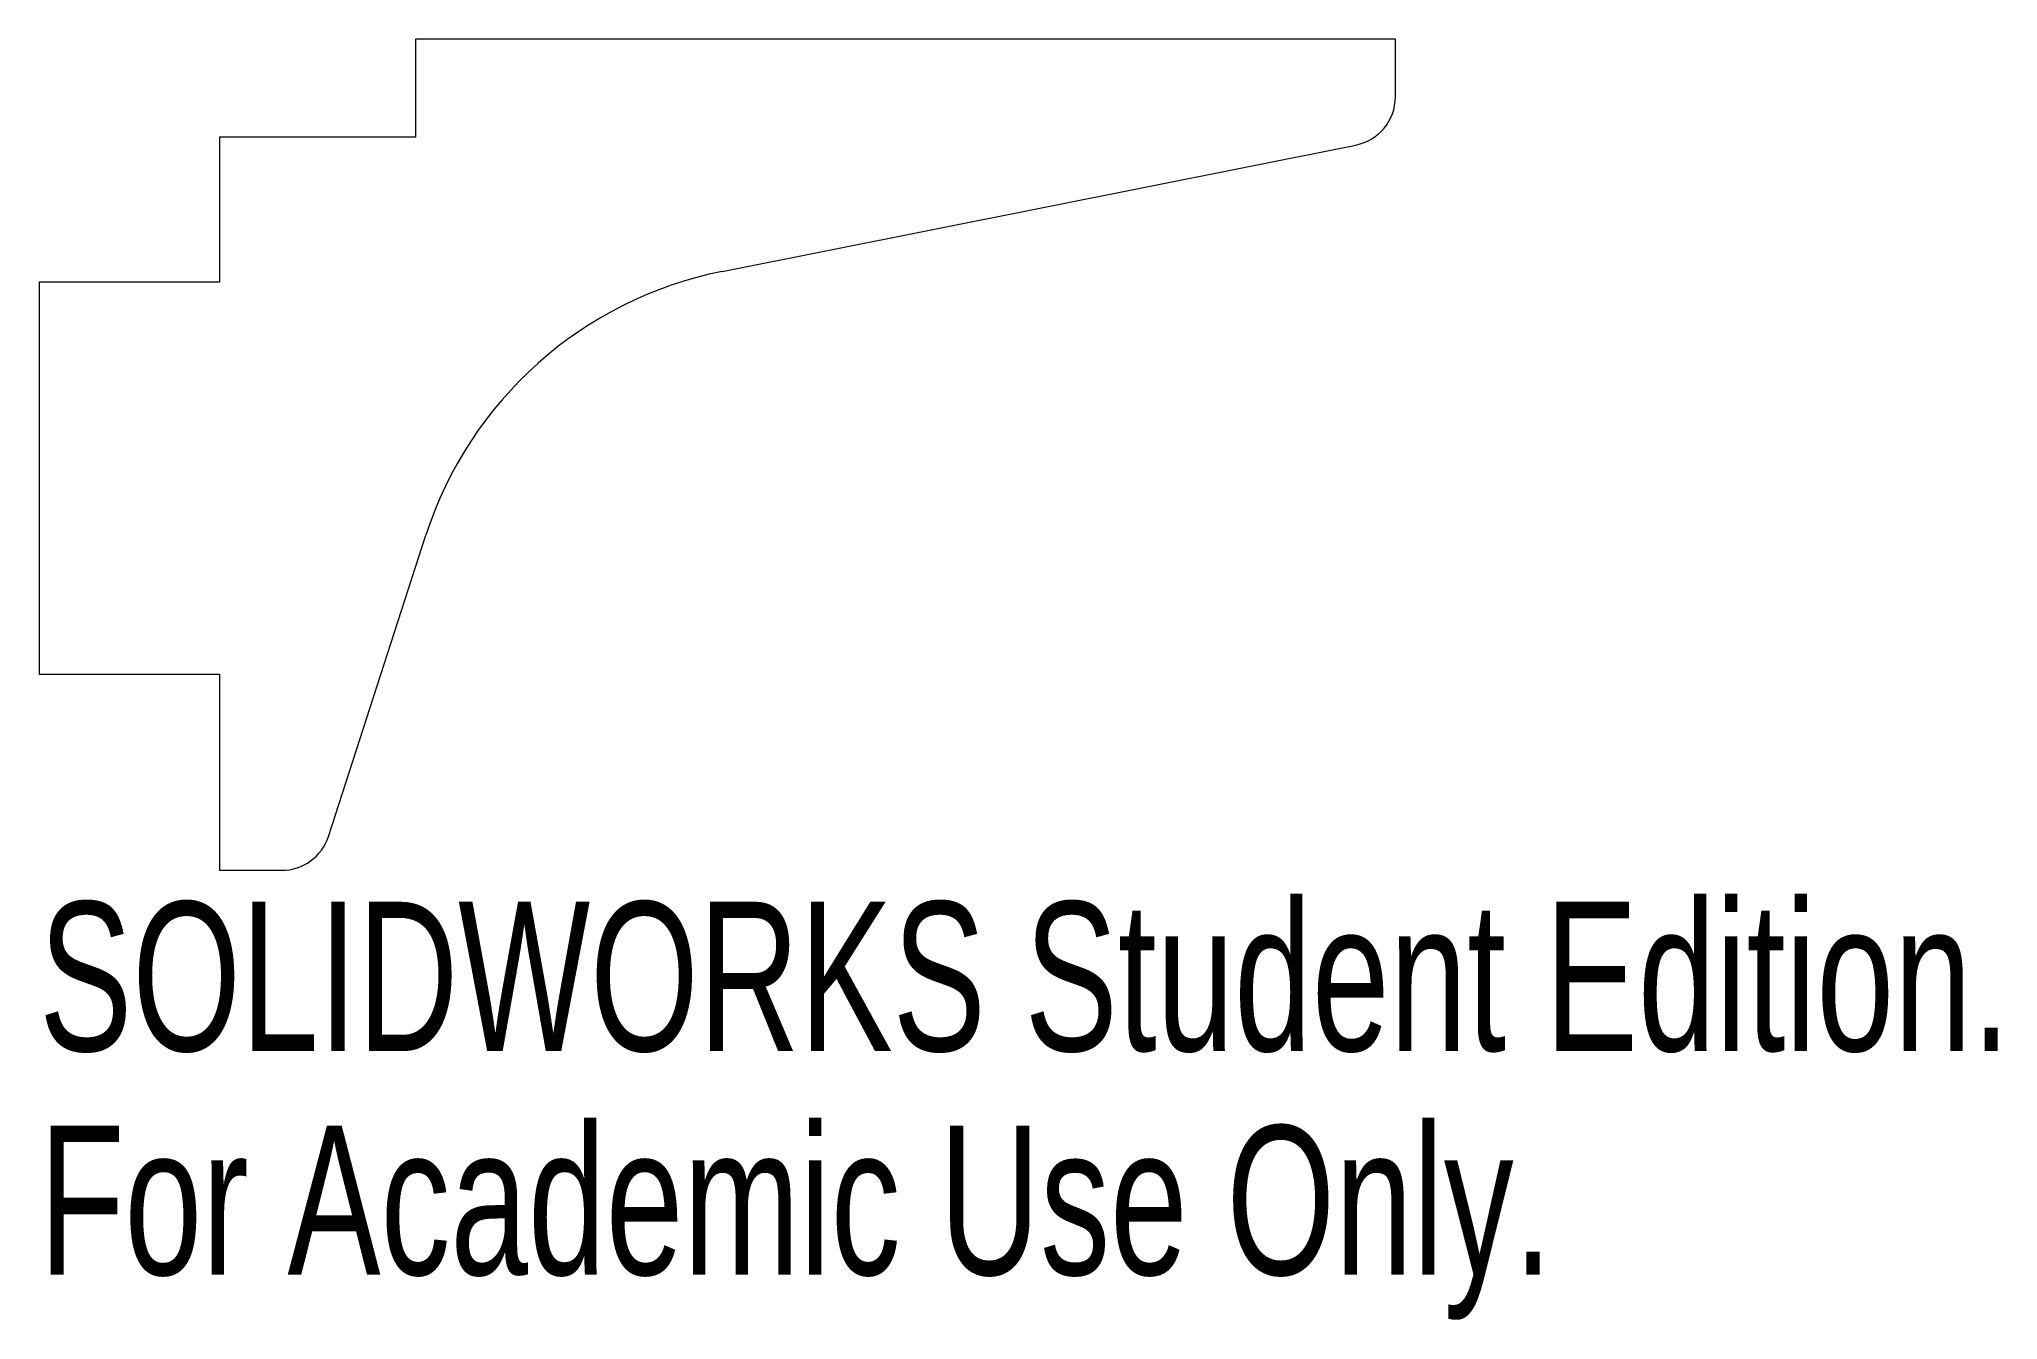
# Model space of a CAD drawing. Header units: inches. Extents: x -0.11 to 2.38, y -1.07 to 0.56.
import ezdxf

# ---------------------------------------------------------------- set-up
doc = ezdxf.new("R2010")
doc.units = ezdxf.units.IN
doc.header["$MEASUREMENT"] = 0
doc.styles.add('SLDTEXTSTYLE0', font='TXT', dxfattribs={"width": 0.7})

msp = doc.modelspace()

# ---------------------------------------------------------------- linework, layer by layer
at = {"color": 7, "linetype": 'Continuous', "lineweight": 15}
for p, q in [((1.615, 0.56), (0.365, 0.56)), ((0.365, 0.56), (0.365, 0.435)), ((1.615, 0.4863), (1.615, 0.56)), ((0.365, 0.435), (0.115, 0.435)), ((0.115, 0.435), (0.115, 0.25)), ((0.7562, 0.2638), (1.5647, 0.425)), ((0.115, 0.25), (-0.115, 0.25)), ((-0.115, 0.25), (-0.115, -0.25)), ((0.254, -0.4567), (0.3783, -0.0726)), ((-0.115, -0.25), (0.115, -0.25)), ((0.115, -0.25), (0.115, -0.5)), ((0.115, -0.5), (0.1945, -0.5))]:
    msp.add_line(p, q, dxfattribs=at)
for centre, radius, start, end in [((1.5525, 0.4863), 0.0625, 281.2746, 0), ((0.854, -0.2266), 0.5, 101.2746, 162.0723), ((0.1945, -0.4375), 0.0625, 270, 342.0723)]:
    msp.add_arc(centre, radius, start, end, dxfattribs=at)

# ---------------------------------------------------------------- texts
at = {"color": 7, "linetype": 'Continuous', "char_height": 0.1903, "attachment_point": 1, "style": 'SLDTEXTSTYLE0'}
for s, insert in [('SOLIDWORKS Student Edition.', (-0.115, -0.5401)), ('For Academic Use Only.', (-0.115, -0.8256))]:
    msp.add_mtext(s, dxfattribs=dict(at, insert=insert))

doc.saveas('drawing.dxf')
